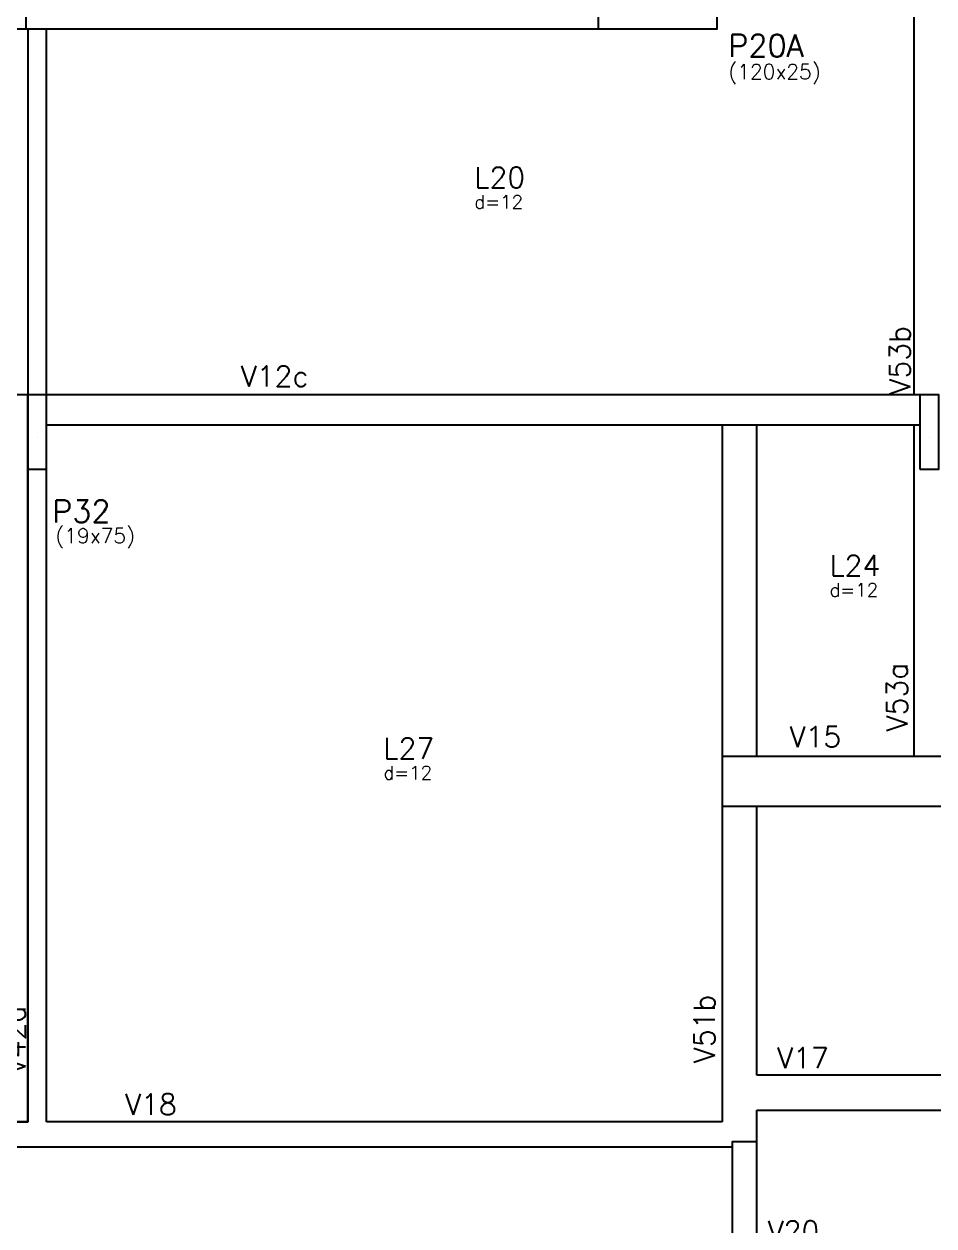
# Model space of a CAD drawing. Extents: x -40810 to 33675, y -2018 to 21213.
# Drawn here: x 20619 to 21537, y 1331 to 2543 of the extents above; entities that cross this region are included whole.
import ezdxf

# ---------------------------------------------------------------- set-up
doc = ezdxf.new("R2010")
doc.units = 0
doc.layers.get('0').update_dxf_attribs({"color": 1, "lineweight": 9})
for name, color, linetype in [('1', 5, 'Continuous'), ('10', 7, 'Continuous'), ('12', 3, 'Continuous'), ('13', 7, 'Continuous'), ('242', 3, 'Continuous'), ('3', 2, 'Continuous'), ('8', 5, 'Continuous'), ('9', 3, 'Continuous'), ('COTA', 241, 'Continuous'), ('STEPHANIE', 6, 'Continuous')]:
    doc.layers.add(name, color=color, linetype=linetype)
doc.styles.get("Standard").update_dxf_attribs({"font": 'romans.shx', "width": 0.8})

msp = doc.modelspace()

# ---------------------------------------------------------------- linework, layer by layer
at = {"linetype": 'Continuous', "ltscale": 30}
for points in [[(20622.82, 2537.912), (20621.32, 2537.912), (20602.32, 2537.912), (20602.32, 2684.912), (20436.32, 2684.912), (20422.32, 2684.912), (20422.32, 2654.912), (20393.32, 2654.912), (20393.32, 2684.912), (20188.32, 2684.912), (20188.32, 2718.912), (19962.32, 2718.912), (19962.32, 2537.912), (19960.82, 2168.917), (19960.82, 2168.912), (20622.82, 2168.912)], [(21516.82, 2571.412), (21318.32, 2571.412), (21318.32, 2562.912), (21318.32, 2537.912), (21198.32, 2537.912), (20641.82, 2537.912), (20641.82, 2168.912), (21345.82, 2168.912), (21516.82, 2168.912)], [(21516.82, 2571.412), (21318.32, 2571.412), (21318.32, 2562.912), (21318.32, 2537.912), (21198.32, 2537.912), (20641.82, 2537.912), (20641.82, 2168.912), (21345.82, 2168.912), (21516.82, 2168.912)], [(21516.82, 2571.412), (21318.32, 2571.412), (21318.32, 2562.912), (21318.32, 2537.912), (21198.32, 2537.912), (20641.82, 2537.912), (20641.82, 2168.912), (21345.82, 2168.912), (21516.82, 2168.912)], [(21516.82, 2571.412), (21318.32, 2571.412), (21318.32, 2562.912), (21318.32, 2537.912), (21198.32, 2537.912), (20641.82, 2537.912), (20641.82, 2168.912), (21345.82, 2168.912), (21516.82, 2168.912)], [(21516.82, 2571.412), (21318.32, 2571.412), (21318.32, 2562.912), (21318.32, 2537.912), (21198.32, 2537.912), (20641.82, 2537.912), (20641.82, 2168.912), (21345.82, 2168.912), (21516.82, 2168.912)], [(21516.82, 2571.412), (21318.32, 2571.412), (21318.32, 2562.912), (21318.32, 2537.912), (21198.32, 2537.912), (20641.82, 2537.912), (20641.82, 2168.912), (21345.82, 2168.912), (21516.82, 2168.912)], [(20622.82, 2093.912), (20622.82, 2168.912), (19960.82, 2168.912), (19960.82, 2093.912), (19941.82, 2093.912), (19941.82, 1354.053), (19815.82, 1354.053), (19815.82, 1335.053), (19951.32, 1335.053), (20529.32, 1335.053), (20529.32, 1435.912), (20548.32, 1435.912), (20622.82, 1435.912)], [(21323.32, 2138.912), (20641.82, 2138.912), (20641.82, 2093.912), (20641.82, 1435.912), (21323.32, 1435.912), (21323.32, 1779.412)], [(21323.32, 2138.912), (20641.82, 2138.912), (20641.82, 2093.912), (20641.82, 1435.912), (21323.32, 1435.912), (21323.32, 1779.412)], [(21516.82, 2138.912), (21358.32, 2138.912), (21358.32, 1804.412), (21516.82, 1804.412)], [(22354.32, 1734.412), (22354.32, 1754.412), (21529.32, 1754.412), (21358.32, 1754.412), (21358.32, 1482.912), (22354.32, 1482.912)], [(22354.32, 1447.912), (21358.32, 1447.912), (21358.32, 1415.912), (21358.32, 1307.912), (22354.32, 1307.912)]]:
    msp.add_lwpolyline(points, close=True, dxfattribs=at)
at = {"layer": '1'}
for points in [[(21516.82, 2590.412), (21516.82, 2168.912)], [(20621.32, 2537.912), (20622.82, 2537.912)], [(20622.82, 2537.912), (21198.32, 2537.912)], [(20622.82, 2537.912), (20622.82, 2168.912)], [(20641.82, 2168.912), (20641.82, 2537.912)], [(20622.82, 2168.912), (19960.82, 2168.912)], [(21345.82, 2168.912), (20641.82, 2168.912)], [(21522.82, 2168.912), (21345.82, 2168.912)], [(20641.82, 2138.912), (21323.32, 2138.912)], [(21323.32, 2138.912), (21522.82, 2138.912)], [(21323.32, 2138.912), (21323.32, 1779.412)], [(21358.32, 1804.412), (21358.32, 2138.912)], [(21516.82, 2138.912), (21516.82, 1804.412)], [(20622.82, 2093.912), (20622.82, 1435.912)], [(20641.82, 1435.912), (20641.82, 2093.912)], [(21516.82, 1804.412), (21323.32, 1804.412)], [(22354.32, 1804.412), (21516.82, 1804.412)], [(21323.32, 1779.412), (21323.32, 1435.912)], [(21323.32, 1754.412), (21529.32, 1754.412)], [(21358.32, 1482.912), (21358.32, 1754.412)], [(21529.32, 1754.412), (22354.32, 1754.412)], [(22354.32, 1482.912), (21358.32, 1482.912)], [(21358.32, 1447.912), (22354.32, 1447.912)], [(21358.32, 1415.912), (21358.32, 1447.912)], [(20622.82, 1435.912), (20548.32, 1435.912)], [(21323.32, 1435.912), (20641.82, 1435.912)], [(20548.32, 1410.912), (20632.32, 1410.912)], [(20632.32, 1410.912), (21333.32, 1410.912)]]:
    msp.add_lwpolyline(points, dxfattribs=at)
at = {"layer": '242'}
for p, q in [((20632.32, 2126.412), (20632.32, 2126.412)), ((21532.32, 2126.412), (21532.32, 2126.412))]:
    msp.add_line(p, q, dxfattribs=at)
at = {"layer": '3'}
for points in [[(20602.32, 2537.912), (20621.32, 2537.912), (20621.32, 2703.912), (20602.32, 2703.912), (20602.32, 2537.912)], [(21198.32, 2537.912), (21318.32, 2537.912), (21318.32, 2562.912), (21198.32, 2562.912), (21198.32, 2537.912)], [(20622.82, 2093.912), (20641.82, 2093.912), (20641.82, 2168.912), (20622.82, 2168.912), (20622.82, 2093.912)], [(21522.82, 2093.912), (21541.82, 2093.912), (21541.82, 2168.912), (21522.82, 2168.912), (21522.82, 2093.912)], [(21333.32, 1167.912), (21358.32, 1167.912), (21358.32, 1415.912), (21333.32, 1415.912), (21333.32, 1167.912)]]:
    msp.add_lwpolyline(points, dxfattribs=at)
at = {"layer": 'COTA', "linetype": 'Continuous', "ltscale": 30}
msp.add_lwpolyline([(20622.82, 2093.912), (20622.82, 2168.912), (19960.82, 2168.912), (19960.82, 2093.912), (19941.82, 2093.912), (19941.82, 1354.053), (19815.82, 1354.053), (19815.82, 1335.053), (19951.32, 1335.053), (20529.32, 1335.053), (20529.32, 1435.912), (20548.32, 1435.912), (20622.82, 1435.912)], close=True, dxfattribs=at)
at = {"layer": 'STEPHANIE', "linetype": 'Continuous'}
msp.add_lwpolyline([(22354.32, 1804.412), (21516.82, 1804.412), (21323.32, 1804.412), (21323.32, 1779.412), (21323.32, 1754.412), (21529.32, 1754.412), (22354.32, 1754.412)], close=True, dxfattribs=at)

# ---------------------------------------------------------------- texts
at = {"layer": '10'}
for s, p in [('L20', (21073.359, 2377.657)), ('L24', (21431.609, 1986.407)), ('L27', (20981.609, 1802.157))]:
    msp.add_text(s, height=21, dxfattribs=at).set_placement(p)
at = {"layer": '12'}
for s, p in [('(120x25)', (21329.57, 2487.287)), ('(19x75)', (20650.685, 2019.434))]:
    msp.add_text(s, height=15, dxfattribs=at).set_placement(p)
at = {"layer": '13'}
for p in [(21073.359, 2356.762), (21431.609, 1965.512), (20981.609, 1781.262)]:
    msp.add_text('d=12', height=13.5, dxfattribs=at).set_placement(p)
at = {"layer": '8'}
for s, p in [('V53b', (21513.096, 2169.213)), ('V53a', (21510.337, 1829.616)), ('V51b', (21315.939, 1495.137)), ('V42a', (20620.399, 1483.902))]:
    msp.add_text(s, height=21, rotation=90, dxfattribs=at).set_placement(p)
for s, p in [('V12c', (20837.628, 2177.329)), ('V15', (21391.286, 1813.771)), ('V17', (21378.703, 1490.035)), ('V18', (20720.973, 1443.149)), ('V20', (21369.203, 1315.285))]:
    msp.add_text(s, height=21, dxfattribs=at).set_placement(p)
at = {"layer": '9'}
for s, p in [('P20A', (21329.57, 2509.787)), ('P32', (20647.504, 2040.344))]:
    msp.add_text(s, height=22.5, dxfattribs=at).set_placement(p)

doc.saveas('drawing.dxf')
